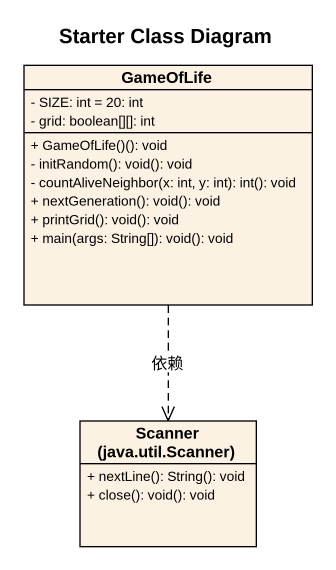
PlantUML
@startuml
title Starter Class Diagram
hide circle
hide empty members
skinparam classAttributeIconSize 0
class GameOfLife {
  - SIZE: int = 20: int
  - grid: boolean[][]: int
  + GameOfLife()(): void
  - initRandom(): void(): void
  - countAliveNeighbor(x: int, y: int): int(): void
  + nextGeneration(): void(): void
  + printGrid(): void(): void
  + main(args: String[]): void(): void
}
class "Scanner (java.util.Scanner)" as Scanner_java_util_Scanner {
  + nextLine(): String(): void
  + close(): void(): void
}
GameOfLife ..> Scanner_java_util_Scanner : 依赖
@enduml
